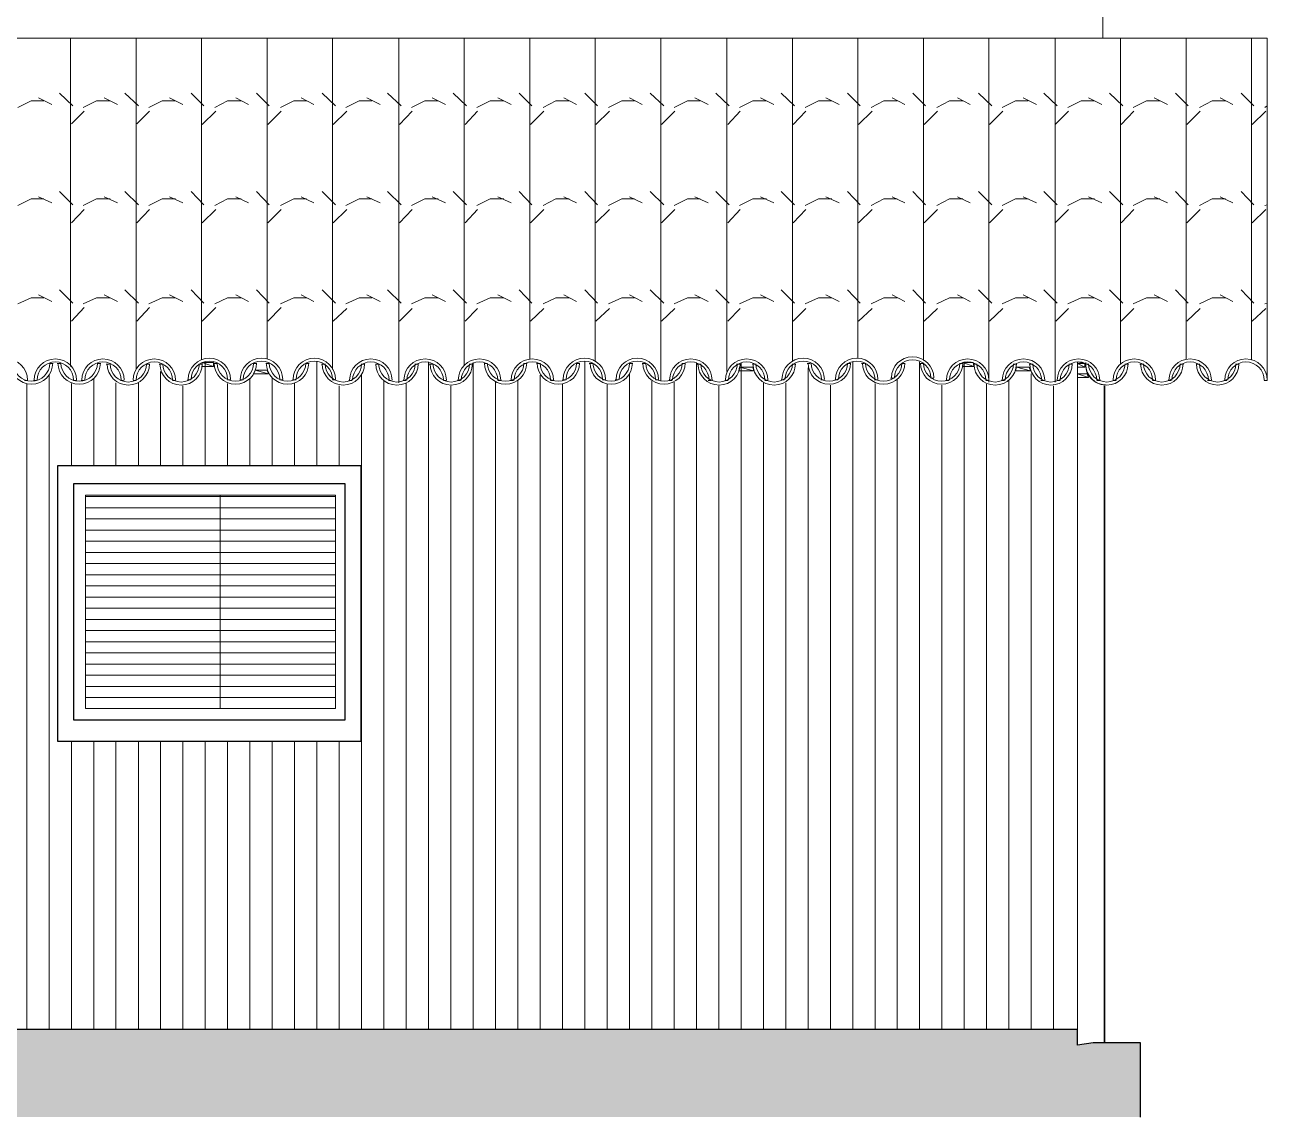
# Model space of a CAD drawing. Header units: millimetres. Extents: x 592100 to 606911, y -820208 to -812839.
# Drawn here: x 601577 to 606882, y -820208 to -815543 of the extents above; entities that cross this region are included whole.
import ezdxf

# ---------------------------------------------------------------- set-up
doc = ezdxf.new("R2010")
doc.units = ezdxf.units.MM
for name, color, linetype, lineweight in [('A-ALV-___-___-EXI', 250, 'Continuous', 25), ('A-BAS-___-___-EXI', 250, 'Continuous', 25), ('A-COB-___-___-EXI', 250, 'Continuous', 25), ('A-JAN-___-___-EXI', 250, 'Continuous', 25)]:
    doc.layers.add(name, color=color, linetype=linetype, lineweight=lineweight)

msp = doc.modelspace()

# ---------------------------------------------------------------- hatches: boundary and pattern name
at = {"layer": 'A-BAS-___-___-EXI', "true_color": 0xcb9898}
msp.add_hatch(color=253, dxfattribs=at).paths.add_polyline_path([(606284.6, -820207.5), (606341.4, -820207.5), (606341.4, -819889.9), (606138.7, -819889.9), (606072, -819899.5), (606072, -819832.7), (600657.2, -819832.7), (600345.8, -819775.5), (592241.4, -819775.5), (592241.4, -820207.5), (605317.2, -820207.5)])

# ---------------------------------------------------------------- linework, layer by layer
at = {"layer": 'A-ALV-___-___-EXI', "lineweight": 9}
for p, q in [((602347.7, -817424), (602347.7, -816982.3)), ((602824.4, -817424), (602824.4, -816979.2)), ((603301, -819832.7), (603301, -816985.5)), ((603491.7, -819832.7), (603491.7, -816985.5)), ((603968.4, -819832.7), (603968.4, -816979.2)), ((604445, -819832.7), (604445, -816985.5)), ((604635.7, -819832.7), (604635.7, -816985.5)), ((605112.3, -819832.7), (605112.3, -816982.3)), ((605398.3, -819832.7), (605398.3, -816982.3)), ((605589, -819832.7), (605589, -816982.3)), ((601680.4, -819832.7), (601680.4, -817039.5)), ((602157.1, -817424), (602157.1, -817023.7)), ((603015.1, -819832.7), (603015.1, -817039.5)), ((603777.7, -819832.7), (603777.7, -817039.5)), ((604159, -819832.7), (604159, -817033.2)), ((604921.7, -819832.7), (604921.7, -817007.8)), ((605875, -819832.7), (605875, -817033.2)), ((601585.1, -819832.7), (601585.1, -817077.7)), ((601775.8, -817424), (601775.8, -817074.5)), ((601871.1, -817424), (601871.1, -817055.4)), ((601966.4, -817424), (601966.4, -817071.3)), ((602061.8, -817424), (602061.8, -817071.3)), ((602252.4, -817424), (602252.4, -817084)), ((602443.1, -817424), (602443.1, -817074.5)), ((602538.4, -817424), (602538.4, -817052.3)), ((602633.7, -817424), (602633.7, -817052.3)), ((602729.1, -817424), (602729.1, -817074.5)), ((602919.7, -817424), (602919.7, -817084)), ((603110.4, -819832.7), (603110.4, -817065)), ((603205.7, -819832.7), (603205.7, -817074.5)), ((603396.4, -819832.7), (603396.4, -817084)), ((603587, -819832.7), (603587, -817068.1)), ((603682.4, -819832.7), (603682.4, -817061.8)), ((603873, -819832.7), (603873, -817077.7)), ((604063.7, -819832.7), (604063.7, -817077.7)), ((604254.4, -819832.7), (604254.4, -817065)), ((604349.7, -819832.7), (604349.7, -817068.1)), ((604540.3, -819832.7), (604540.3, -817084)), ((604731, -819832.7), (604731, -817071.3)), ((604826.3, -819832.7), (604826.3, -817071.3)), ((605017, -819832.7), (605017, -817080.9)), ((605207.7, -819832.7), (605207.7, -817074.5)), ((605303, -819832.7), (605303, -817055.4)), ((605493.7, -819832.7), (605493.7, -817080.9)), ((605684.3, -819832.7), (605684.3, -817077.7)), ((605779.6, -817061.8), (605779.6, -818723.7)), ((605970.3, -819832.7), (605970.3, -817084)), ((601775.8, -819832.7), (601775.8, -818603)), ((601871.1, -819832.7), (601871.1, -818603)), ((601966.4, -819832.7), (601966.4, -818603)), ((602061.8, -819832.7), (602061.8, -818603)), ((602157.1, -819832.7), (602157.1, -818603)), ((602252.4, -819832.7), (602252.4, -818603)), ((602347.7, -819832.7), (602347.7, -818603)), ((602443.1, -819832.7), (602443.1, -818603)), ((602538.4, -819832.7), (602538.4, -818603)), ((602633.7, -819832.7), (602633.7, -818603)), ((602729.1, -819832.7), (602729.1, -818603)), ((602824.4, -819832.7), (602824.4, -818603)), ((602919.7, -819832.7), (602919.7, -818603)), ((605779.6, -819832.7), (605779.6, -818720.4))]:
    msp.add_line(p, q, dxfattribs=at)
at = {"layer": 'A-ALV-___-___-EXI', "color": 18, "lineweight": 9}
msp.add_line((606186.4, -819889.9), (606186.4, -817084), dxfattribs=at)
at = {"layer": 'A-ALV-___-___-EXI', "color": 248, "lineweight": 15}
msp.add_line((606189.6, -817084), (606189.6, -819889.9), dxfattribs=at)
at = {"layer": 'A-ALV-___-___-EXI', "color": 18, "lineweight": 9, "flags": 128}
msp.add_lwpolyline([(606072, -819832.7), (606072, -816982.3)], close=True, dxfattribs=at)
at = {"layer": 'A-BAS-___-___-EXI'}
msp.add_lwpolyline([(606341.4, -820207.5), (606341.4, -819889.9), (606186.4, -819889.9), (606138.7, -819889.9), (606072, -819899.5), (606072, -819832.7), (600657.2, -819832.7), (600345.8, -819775.5), (592241.4, -819775.5), (592241.4, -820207.5)], dxfattribs=at)
at = {"layer": 'A-COB-___-___-EXI', "color": 18, "lineweight": 9}
for p, q in [((606180, -815600), (606180, -815485.7)), ((601683.6, -816988.7), (601696.3, -816988.7)), ((601728.1, -816988.7), (601715.4, -816988.7)), ((601887, -816988.7), (601899.7, -816988.7)), ((601937.8, -816991.9), (601925.1, -816991.9)), ((602093.5, -816991.9), (602106.2, -816991.9)), ((602163.4, -816991.9), (602150.7, -816991.9)), ((602322.3, -816991.9), (602335, -816991.9)), ((602395.4, -816988.7), (602382.7, -816988.7)), ((602551.1, -816988.7), (602567, -816988.7)), ((602621, -816988.7), (602608.3, -816988.7)), ((602776.7, -816988.7), (602789.4, -816988.7)), ((602856.2, -816991.9), (602843.5, -816991.9)), ((603015.1, -816991.9), (603027.8, -816991.9)), ((603088.1, -816991.9), (603075.4, -816991.9)), ((603243.9, -816991.9), (603256.6, -816991.9)), ((603316.9, -816991.9), (603304.2, -816991.9)), ((603475.8, -816991.9), (603488.5, -816991.9)), ((603552.1, -816988.7), (603539.4, -816988.7)), ((603707.8, -816988.7), (603720.5, -816988.7)), ((603777.7, -816988.7), (603761.8, -816988.7)), ((603933.4, -816988.7), (603946.1, -816988.7)), ((604000.1, -816988.7), (603987.4, -816988.7)), ((604159, -816988.7), (604171.7, -816988.7)), ((604225.8, -816988.7), (604213, -816988.7)), ((604384.6, -816988.7), (604397.4, -816988.7)), ((604460.9, -816991.9), (604448.2, -816991.9)), ((604616.6, -816991.9), (604629.3, -816991.9)), ((604699.2, -816991.9), (604686.5, -816991.9)), ((604854.9, -816991.9), (604867.7, -816991.9)), ((604931.2, -816988.7), (604918.5, -816988.7)), ((605090.1, -816988.7), (605102.8, -816988.7)), ((605163.2, -816988.7), (605150.5, -816988.7)), ((605322.1, -816988.7), (605334.8, -816988.7)), ((605414.2, -816988.7), (605398.3, -816988.7)), ((605569.9, -816988.7), (605582.6, -816988.7)), ((605643, -816991.9), (605627.1, -816991.9)), ((605798.7, -816991.9), (605811.4, -816991.9)), ((605878.2, -816991.9), (605865.4, -816991.9)), ((606037, -816991.9), (606049.8, -816991.9)), ((606103.8, -816988.7), (606072, -816982.3)), ((606116.5, -816991.9), (606103.8, -816991.9)), ((606275.4, -816991.9), (606288.1, -816991.9)), ((606351.6, -816991.9), (606338.9, -816991.9)), ((606510.5, -816991.9), (606523.2, -816991.9)), ((606593.1, -816991.9), (606580.4, -816991.9)), ((606748.8, -816991.9), (606761.6, -816991.9)), ((601575.6, -817061.8), (601588.3, -817061.8)), ((601626.4, -817061.8), (601613.7, -817061.8)), ((601785.3, -817061.8), (601798, -817061.8)), ((601829.8, -817061.8), (601817.1, -817061.8)), ((601985.5, -817061.8), (601998.2, -817061.8)), ((602052.2, -817061.8), (602039.5, -817061.8)), ((602207.9, -817061.8), (602220.6, -817061.8)), ((602284.2, -817058.6), (602271.5, -817058.6)), ((602443.1, -817058.6), (602455.8, -817058.6)), ((602509.8, -817058.6), (602497.1, -817058.6)), ((602665.5, -817058.6), (602678.2, -817058.6)), ((602735.4, -817058.6), (602719.5, -817058.6)), ((602891.1, -817058.6), (602903.8, -817058.6)), ((602973.7, -817061.8), (602961, -817061.8)), ((603129.5, -817061.8), (603142.2, -817061.8)), ((603205.7, -817061.8), (603193, -817061.8)), ((603364.6, -817061.8), (603377.3, -817061.8)), ((603437.7, -817061.8), (603425, -817061.8)), ((603596.6, -817061.8), (603609.3, -817061.8)), ((603663.3, -817061.8), (603650.6, -817061.8)), ((603822.2, -817061.8), (603834.9, -817061.8)), ((603888.9, -817058.6), (603873, -817058.6)), ((604044.6, -817058.6), (604057.3, -817058.6)), ((604111.4, -817058.6), (604098.6, -817058.6)), ((604270.2, -817058.6), (604283, -817058.6)), ((604340.2, -817061.8), (604327.4, -817061.8)), ((604495.9, -817061.8), (604508.6, -817061.8)), ((604578.5, -817061.8), (604565.8, -817061.8)), ((604737.4, -817061.8), (604750.1, -817061.8)), ((604820, -817058.6), (604807.3, -817058.6)), ((604975.7, -817058.6), (604988.4, -817058.6)), ((605048.8, -817058.6), (605036.1, -817058.6)), ((605204.5, -817058.6), (605217.2, -817058.6)), ((605287.1, -817052.3), (605274.4, -817052.3)), ((605446, -817052.3), (605458.7, -817052.3)), ((605522.3, -817061.8), (605509.5, -817061.8)), ((605681.1, -817061.8), (605693.9, -817061.8)), ((605760.6, -817061.8), (605747.9, -817061.8)), ((605916.3, -817061.8), (605929, -817061.8)), ((605998.9, -817061.8), (605986.2, -817061.8)), ((606154.6, -817061.8), (606167.3, -817061.8)), ((606237.2, -817061.8), (606224.5, -817061.8)), ((606392.9, -817061.8), (606405.7, -817061.8)), ((606472.4, -817061.8), (606459.7, -817061.8)), ((606628.1, -817061.8), (606644, -817061.8)), ((606710.7, -817061.8), (606698, -817061.8))]:
    msp.add_line(p, q, dxfattribs=at)
at = {"layer": 'A-COB-___-___-EXI', "lineweight": 9}
for p, q in [((601772.6, -817001.4), (601772.6, -815600)), ((602052.2, -817014.1), (602052.2, -815600)), ((602331.9, -816972.8), (602331.9, -815600)), ((602611.5, -816969.6), (602611.5, -815600)), ((602891.1, -817014.1), (602891.1, -815600)), ((603173.9, -817071.3), (603173.9, -815600)), ((603453.6, -816995.1), (603453.6, -815600)), ((603733.2, -816969.6), (603733.2, -815600)), ((604012.9, -816979.2), (604012.9, -815600)), ((604292.5, -817065), (604292.5, -815600)), ((604575.3, -817023.7), (604575.3, -815600)), ((604854.9, -816979.2), (604854.9, -815600)), ((605134.6, -816966.5), (605134.6, -815600)), ((605414.2, -816976), (605414.2, -815600)), ((605693.9, -817068.1), (605693.9, -815600)), ((605976.7, -817068.1), (605976.7, -815600)), ((606256.3, -816991.9), (606256.3, -815600)), ((606535.9, -816969.6), (606535.9, -815600)), ((606815.6, -816972.8), (606815.6, -815600)), ((601635.9, -815854.3), (601693.1, -815882.9)), ((601782.1, -815889.2), (601724.9, -815835.2)), ((601915.6, -815854.3), (601972.8, -815882.9)), ((602061.8, -815889.2), (602004.6, -815835.2)), ((602195.2, -815854.3), (602252.4, -815882.9)), ((602341.4, -815889.2), (602287.4, -815835.2)), ((602478, -815854.3), (602532, -815882.9)), ((602621, -815889.2), (602567, -815835.2)), ((602757.7, -815854.3), (602811.7, -815882.9)), ((602903.8, -815889.2), (602846.6, -815835.2)), ((603037.3, -815854.3), (603094.5, -815882.9)), ((603183.5, -815889.2), (603126.3, -815835.2)), ((603316.9, -815854.3), (603374.1, -815882.9)), ((603463.1, -815889.2), (603405.9, -815835.2)), ((603596.6, -815854.3), (603653.8, -815882.9)), ((603742.7, -815889.2), (603688.7, -815835.2)), ((603879.4, -815854.3), (603933.4, -815882.9)), ((604022.4, -815889.2), (603968.4, -815835.2)), ((604159, -815854.3), (604213, -815882.9)), ((604305.2, -815889.2), (604248, -815835.2)), ((604438.7, -815854.3), (604495.9, -815882.9)), ((604584.8, -815889.2), (604527.6, -815835.2)), ((604718.3, -815854.3), (604775.5, -815882.9)), ((604864.5, -815889.2), (604807.3, -815835.2)), ((604997.9, -815854.3), (605055.1, -815882.9)), ((605144.1, -815889.2), (605090.1, -815835.2)), ((605280.8, -815854.3), (605334.8, -815882.9)), ((605423.7, -815889.2), (605369.7, -815835.2)), ((605560.4, -815854.3), (605614.4, -815882.9)), ((605706.6, -815889.2), (605649.4, -815835.2)), ((605840, -815854.3), (605897.2, -815882.9)), ((605986.2, -815889.2), (605929, -815835.2)), ((606119.7, -815854.3), (606176.9, -815882.9)), ((606265.8, -815889.2), (606208.6, -815835.2)), ((606399.3, -815854.3), (606456.5, -815882.9)), ((606545.5, -815889.2), (606491.5, -815835.2)), ((606682.1, -815854.3), (606736.1, -815882.9)), ((606825.1, -815889.2), (606771.1, -815835.2)), ((601775.8, -815965.5), (601829.8, -815911.5)), ((602055.4, -815965.5), (602109.4, -815911.5)), ((602335, -815968.7), (602392.2, -815911.5)), ((602614.7, -815968.7), (602671.9, -815911.5)), ((602894.3, -815968.7), (602951.5, -815911.5)), ((603177.1, -815968.7), (603231.1, -815911.5)), ((603456.8, -815968.7), (603510.8, -815911.5)), ((603736.4, -815968.7), (603793.6, -815911.5)), ((604016, -815968.7), (604073.2, -815911.5)), ((604295.7, -815968.7), (604352.9, -815911.5)), ((604578.5, -815968.7), (604632.5, -815911.5)), ((604858.1, -815968.7), (604912.1, -815911.5)), ((605137.8, -815968.7), (605195, -815911.5)), ((605417.4, -815968.7), (605474.6, -815911.5)), ((605697, -815968.7), (605754.2, -815911.5)), ((605976.7, -815968.7), (606033.9, -815911.5)), ((606259.5, -815968.7), (606313.5, -815911.5)), ((606539.1, -815968.7), (606596.3, -815911.5)), ((606818.8, -815968.7), (606876, -815911.5)), ((606872.8, -815895.6), (606882.3, -815889.2)), ((601635.9, -816276.9), (601693.1, -816302.3)), ((601782.1, -816311.8), (601724.9, -816254.7)), ((601915.6, -816276.9), (601972.8, -816302.3)), ((602061.8, -816311.8), (602004.6, -816254.7)), ((602195.2, -816276.9), (602252.4, -816302.3)), ((602341.4, -816311.8), (602287.4, -816254.7)), ((602478, -816276.9), (602532, -816302.3)), ((602621, -816311.8), (602567, -816254.7)), ((602757.7, -816276.9), (602811.7, -816302.3)), ((602903.8, -816311.8), (602846.6, -816254.7)), ((603037.3, -816276.9), (603094.5, -816302.3)), ((603183.5, -816311.8), (603126.3, -816254.7)), ((603316.9, -816276.9), (603374.1, -816302.3)), ((603463.1, -816311.8), (603405.9, -816254.7)), ((603596.6, -816276.9), (603653.8, -816302.3)), ((603742.7, -816311.8), (603688.7, -816254.7)), ((603879.4, -816276.9), (603933.4, -816302.3)), ((604022.4, -816311.8), (603968.4, -816254.7)), ((604159, -816276.9), (604213, -816302.3)), ((604305.2, -816311.8), (604248, -816254.7)), ((604438.7, -816276.9), (604495.9, -816302.3)), ((604584.8, -816311.8), (604527.6, -816254.7)), ((604718.3, -816276.9), (604775.5, -816302.3)), ((604864.5, -816311.8), (604807.3, -816254.7)), ((604997.9, -816276.9), (605055.1, -816302.3)), ((605144.1, -816311.8), (605090.1, -816254.7)), ((605280.8, -816276.9), (605334.8, -816302.3)), ((605423.7, -816311.8), (605369.7, -816254.7)), ((605560.4, -816276.9), (605614.4, -816302.3)), ((605706.6, -816311.8), (605649.4, -816254.7)), ((605840, -816276.9), (605897.2, -816302.3)), ((605986.2, -816311.8), (605929, -816254.7)), ((606119.7, -816276.9), (606176.9, -816302.3)), ((606265.8, -816311.8), (606208.6, -816254.7)), ((606399.3, -816276.9), (606456.5, -816302.3)), ((606545.5, -816311.8), (606491.5, -816254.7)), ((606682.1, -816276.9), (606736.1, -816302.3)), ((606825.1, -816311.8), (606771.1, -816254.7)), ((601775.8, -816388.1), (601829.8, -816330.9)), ((602055.4, -816388.1), (602109.4, -816330.9)), ((602335, -816388.1), (602392.2, -816330.9)), ((602614.7, -816388.1), (602671.9, -816330.9)), ((602894.3, -816388.1), (602951.5, -816330.9)), ((603177.1, -816388.1), (603231.1, -816330.9)), ((603456.8, -816388.1), (603510.8, -816330.9)), ((603736.4, -816388.1), (603793.6, -816330.9)), ((604016, -816388.1), (604073.2, -816330.9)), ((604295.7, -816388.1), (604352.9, -816330.9)), ((604578.5, -816388.1), (604632.5, -816330.9)), ((604858.1, -816388.1), (604912.1, -816330.9)), ((605137.8, -816388.1), (605195, -816330.9)), ((605417.4, -816388.1), (605474.6, -816330.9)), ((605697, -816388.1), (605754.2, -816330.9)), ((605976.7, -816388.1), (606033.9, -816330.9)), ((606259.5, -816388.1), (606313.5, -816330.9)), ((606539.1, -816388.1), (606596.3, -816330.9)), ((606818.8, -816388.1), (606876, -816330.9)), ((606872.8, -816315), (606882.3, -816311.8)), ((601782.1, -816731.3), (601724.9, -816674.1)), ((602061.8, -816731.3), (602004.6, -816674.1)), ((602341.4, -816731.3), (602287.4, -816674.1)), ((602621, -816731.3), (602567, -816674.1)), ((602903.8, -816731.3), (602846.6, -816674.1)), ((603183.5, -816731.3), (603126.3, -816674.1)), ((603463.1, -816731.3), (603405.9, -816674.1)), ((603742.7, -816731.3), (603688.7, -816674.1)), ((604022.4, -816731.3), (603968.4, -816674.1)), ((604305.2, -816731.3), (604248, -816674.1)), ((604584.8, -816731.3), (604527.6, -816674.1)), ((604864.5, -816731.3), (604807.3, -816674.1)), ((605144.1, -816731.3), (605090.1, -816674.1)), ((605423.7, -816731.3), (605369.7, -816674.1)), ((605706.6, -816731.3), (605649.4, -816674.1)), ((605986.2, -816731.3), (605929, -816674.1)), ((606265.8, -816731.3), (606208.6, -816674.1)), ((606545.5, -816731.3), (606491.5, -816674.1)), ((606825.1, -816731.3), (606771.1, -816674.1)), ((601635.9, -816696.4), (601693.1, -816724.9)), ((601915.6, -816696.4), (601972.8, -816724.9)), ((602195.2, -816696.4), (602252.4, -816724.9)), ((602478, -816696.4), (602532, -816724.9)), ((602757.7, -816696.4), (602811.7, -816724.9)), ((603037.3, -816696.4), (603094.5, -816724.9)), ((603316.9, -816696.4), (603374.1, -816724.9)), ((603596.6, -816696.4), (603653.8, -816724.9)), ((603879.4, -816696.4), (603933.4, -816724.9)), ((604159, -816696.4), (604213, -816724.9)), ((604438.7, -816696.4), (604495.9, -816724.9)), ((604718.3, -816696.4), (604775.5, -816724.9)), ((604997.9, -816696.4), (605055.1, -816724.9)), ((605280.8, -816696.4), (605334.8, -816724.9)), ((605560.4, -816696.4), (605614.4, -816724.9)), ((605840, -816696.4), (605897.2, -816724.9)), ((606119.7, -816696.4), (606176.9, -816724.9)), ((606399.3, -816696.4), (606456.5, -816724.9)), ((606682.1, -816696.4), (606736.1, -816724.9)), ((601775.8, -816807.6), (601829.8, -816750.4)), ((602055.4, -816807.6), (602109.4, -816750.4)), ((602335, -816807.6), (602392.2, -816750.4)), ((602614.7, -816807.6), (602671.9, -816750.4)), ((602894.3, -816807.6), (602951.5, -816753.5)), ((603177.1, -816807.6), (603231.1, -816753.5)), ((603456.8, -816807.6), (603510.8, -816753.5)), ((603736.4, -816807.6), (603793.6, -816753.5)), ((604016, -816807.6), (604073.2, -816753.5)), ((604295.7, -816807.6), (604352.9, -816753.5)), ((604578.5, -816807.6), (604632.5, -816753.5)), ((604858.1, -816807.6), (604912.1, -816753.5)), ((605137.8, -816807.6), (605195, -816753.5)), ((605417.4, -816807.6), (605474.6, -816753.5)), ((605697, -816807.6), (605754.2, -816753.5)), ((605979.8, -816807.6), (606033.9, -816753.5)), ((606259.5, -816807.6), (606313.5, -816753.5)), ((606539.1, -816807.6), (606596.3, -816753.5)), ((606818.8, -816807.6), (606876, -816753.5)), ((606872.8, -816734.5), (606882.3, -816731.3))]:
    msp.add_line(p, q, dxfattribs=at)
at = {"layer": 'A-COB-___-___-EXI', "color": 18, "lineweight": 9, "flags": 128}
msp.add_lwpolyline([(592779.7, -815600), (592779.7, -815485.7), (606180, -815485.7), (606180, -815600), (592779.7, -815600), (592779.7, -815485.7)], dxfattribs=at)
at = {"layer": 'A-COB-___-___-EXI', "color": 248, "lineweight": 15, "flags": 128}
msp.add_lwpolyline([(592106, -817061.8), (592106, -815600), (606882.3, -815600), (606882.3, -817061.8), (606869.6, -817061.8)], dxfattribs=at)
at = {"layer": 'A-COB-___-___-EXI', "lineweight": 9, "flags": 128}
for points in [[(601547, -815895.6), (601604.2, -815867), (601658.2, -815867)], [(601826.6, -815895.6), (601883.8, -815867), (601941, -815867)], [(602106.2, -815895.6), (602163.4, -815867), (602220.6, -815867)], [(602389.1, -815895.6), (602443.1, -815867), (602500.3, -815867)], [(602668.7, -815895.6), (602725.9, -815867), (602779.9, -815867)], [(602948.3, -815895.6), (603005.5, -815867), (603059.5, -815867)], [(603228, -815895.6), (603285.2, -815867), (603342.4, -815867)], [(603507.6, -815895.6), (603564.8, -815867), (603622, -815867)], [(603790.4, -815895.6), (603844.4, -815867), (603901.6, -815867)], [(604070.1, -815895.6), (604127.2, -815867), (604181.3, -815867)], [(604349.7, -815895.6), (604406.9, -815867), (604460.9, -815867)], [(604629.3, -815895.6), (604686.5, -815867), (604743.7, -815867)], [(604909, -815895.6), (604966.2, -815867), (605023.4, -815867)], [(605191.8, -815895.6), (605245.8, -815867), (605303, -815867)], [(605471.4, -815895.6), (605525.4, -815867), (605582.6, -815867)], [(605751, -815895.6), (605808.2, -815867), (605862.3, -815867)], [(606030.7, -815895.6), (606087.9, -815867), (606145.1, -815867)], [(606310.3, -815895.6), (606367.5, -815867), (606424.7, -815867)], [(606593.1, -815895.6), (606647.2, -815867), (606704.4, -815867)], [(601547, -816315), (601604.2, -816286.4), (601658.2, -816286.4)], [(601826.6, -816315), (601883.8, -816286.4), (601941, -816286.4)], [(602106.2, -816315), (602163.4, -816286.4), (602220.6, -816286.4)], [(602389.1, -816315), (602443.1, -816286.4), (602500.3, -816286.4)], [(602668.7, -816315), (602725.9, -816286.4), (602779.9, -816286.4)], [(602948.3, -816315), (603005.5, -816286.4), (603059.5, -816286.4)], [(603228, -816315), (603285.2, -816286.4), (603342.4, -816286.4)], [(603507.6, -816315), (603564.8, -816286.4), (603622, -816286.4)], [(603790.4, -816315), (603844.4, -816286.4), (603901.6, -816286.4)], [(604070.1, -816315), (604127.2, -816286.4), (604181.3, -816286.4)], [(604349.7, -816315), (604406.9, -816286.4), (604460.9, -816286.4)], [(604629.3, -816315), (604686.5, -816286.4), (604743.7, -816286.4)], [(604909, -816315), (604966.2, -816286.4), (605023.4, -816286.4)], [(605191.8, -816315), (605245.8, -816286.4), (605303, -816286.4)], [(605471.4, -816315), (605525.4, -816286.4), (605582.6, -816286.4)], [(605751, -816315), (605808.2, -816286.4), (605862.3, -816286.4)], [(606030.7, -816315), (606087.9, -816286.4), (606145.1, -816286.4)], [(606310.3, -816315), (606367.5, -816286.4), (606424.7, -816286.4)], [(606593.1, -816315), (606647.2, -816286.4), (606704.4, -816286.4)], [(601547, -816734.5), (601604.2, -816709.1), (601658.2, -816709.1)], [(601826.6, -816734.5), (601883.8, -816709.1), (601941, -816709.1)], [(602106.2, -816734.5), (602163.4, -816709.1), (602220.6, -816709.1)], [(602389.1, -816734.5), (602443.1, -816709.1), (602500.3, -816709.1)], [(602668.7, -816734.5), (602725.9, -816709.1), (602779.9, -816709.1)], [(602948.3, -816734.5), (603005.5, -816709.1), (603059.5, -816709.1)], [(603228, -816734.5), (603285.2, -816709.1), (603342.4, -816709.1)], [(603507.6, -816734.5), (603564.8, -816709.1), (603622, -816709.1)], [(603790.4, -816734.5), (603844.4, -816709.1), (603901.6, -816709.1)], [(604070.1, -816734.5), (604127.2, -816709.1), (604181.3, -816709.1)], [(604349.7, -816734.5), (604406.9, -816709.1), (604460.9, -816709.1)], [(604629.3, -816734.5), (604686.5, -816709.1), (604743.7, -816709.1)], [(604909, -816734.5), (604966.2, -816709.1), (605023.4, -816709.1)], [(605191.8, -816734.5), (605245.8, -816709.1), (605303, -816709.1)], [(605471.4, -816734.5), (605525.4, -816709.1), (605582.6, -816709.1)], [(605751, -816734.5), (605808.2, -816709.1), (605862.3, -816709.1)], [(606030.7, -816734.5), (606087.9, -816709.1), (606145.1, -816709.1)], [(606310.3, -816734.5), (606367.5, -816709.1), (606424.7, -816709.1)], [(606593.1, -816734.5), (606647.2, -816709.1), (606704.4, -816709.1)]]:
    msp.add_lwpolyline(points, dxfattribs=at)
at = {"layer": 'A-COB-___-___-EXI', "color": 41, "lineweight": 9, "flags": 128}
for points in [[(602382.7, -816985.5), (602335, -816985.5), (602382.7, -817001.4)], [(602335, -816985.5), (602382.7, -817001.4), (602335, -817001.4)], [(605627.1, -816985.5), (605582.6, -816985.5), (605630.3, -817001.4)], [(605582.6, -816985.5), (605630.3, -817001.4), (605582.6, -817001.4)], [(602560.6, -817017.3), (602617.8, -817033.2), (602554.3, -817033.2)], [(602611.5, -817017.3), (602560.6, -817017.3), (602617.8, -817033.2)], [(604629.3, -817004.6), (604689.7, -817020.5), (604626.1, -817020.5)], [(604626.1, -817020.5), (604689.7, -817020.5), (604626.1, -817020.5), (604689.7, -817020.5)], [(604686.5, -817004.6), (604629.3, -817004.6), (604689.7, -817020.5)], [(605811.4, -817004.6), (605871.8, -817020.5), (605808.2, -817020.5)], [(605808.2, -817020.5), (605871.8, -817020.5), (605808.2, -817020.5), (605871.8, -817020.5)], [(605865.4, -817004.6), (605811.4, -817004.6), (605871.8, -817020.5)]]:
    msp.add_lwpolyline(points, close=True, dxfattribs=at)
at = {"layer": 'A-COB-___-___-EXI', "color": 24, "lineweight": 9, "flags": 128}
for points in [[(606103.8, -816988.7), (606072, -816988.7), (606103.8, -817004.6)], [(606072, -816988.7), (606103.8, -817004.6), (606072, -817004.6)], [(606113.3, -817033.2), (606072, -817033.2), (606119.7, -817049.1)], [(606072, -817033.2), (606119.7, -817049.1), (606072, -817049.1)]]:
    msp.add_lwpolyline(points, close=True, dxfattribs=at)
at = {"layer": 'A-COB-___-___-EXI', "color": 18, "lineweight": 9}
for points in [[(601588.3, -817060.2), (601588.3, -817010.2), (601547.7, -816969.6), (601497.7, -816969.6), (601447.7, -816969.6), (601407.1, -817010.2), (601407.1, -817060.2)], [(601515.2, -816987.1), (601515.2, -817037.1), (601555.8, -817077.7), (601605.8, -817077.7), (601655.8, -817077.7), (601696.3, -817037.1), (601696.3, -816987.1)], [(601527.9, -816987.1), (601527.9, -817030.1), (601562.7, -817065), (601605.8, -817065), (601648.8, -817065), (601683.6, -817030.1), (601683.6, -816987.1)], [(601798, -817060.2), (601798, -817010.2), (601757.5, -816969.6), (601707.4, -816969.6), (601657.4, -816969.6), (601616.9, -817010.2), (601616.9, -817060.2)], [(601785.3, -817060.2), (601785.3, -817017.2), (601750.4, -816982.3), (601707.4, -816982.3), (601664.4, -816982.3), (601629.6, -817017.2), (601629.6, -817060.2)], [(601718.6, -816987.1), (601718.6, -817037.1), (601759.1, -817077.7), (601809.1, -817077.7), (601859.1, -817077.7), (601899.7, -817037.1), (601899.7, -816987.1)], [(601731.3, -816987.1), (601731.3, -817030.1), (601766.1, -817065), (601809.1, -817065), (601852.1, -817065), (601887, -817030.1), (601887, -816987.1)], [(602001.4, -817060.2), (602001.4, -817010.2), (601960.8, -816969.6), (601910.8, -816969.6), (601860.8, -816969.6), (601820.2, -817010.2), (601820.2, -817060.2)], [(601988.7, -817060.2), (601988.7, -817017.2), (601953.8, -816982.3), (601910.8, -816982.3), (601867.8, -816982.3), (601833, -817017.2), (601833, -817060.2)], [(601928.3, -816990.3), (601928.3, -817040.3), (601968.9, -817080.9), (602018.9, -817080.9), (602068.9, -817080.9), (602109.4, -817040.3), (602109.4, -816990.3)], [(601941, -816990.3), (601941, -817033.3), (601975.8, -817068.1), (602018.9, -817068.1), (602061.9, -817068.1), (602096.7, -817033.3), (602096.7, -816990.3)], [(602220.6, -817060.2), (602220.6, -817010.2), (602180.1, -816969.6), (602130.1, -816969.6), (602080, -816969.6), (602039.5, -817010.2), (602039.5, -817060.2)], [(602207.9, -817060.2), (602207.9, -817017.2), (602173.1, -816982.3), (602130.1, -816982.3), (602087.1, -816982.3), (602052.2, -817017.2), (602052.2, -817060.2)], [(602153.9, -816990.3), (602153.9, -817040.3), (602194.4, -817080.9), (602244.5, -817080.9), (602294.5, -817080.9), (602335, -817040.3), (602335, -816990.3)], [(602166.6, -816990.3), (602166.6, -817033.3), (602201.5, -817068.1), (602244.5, -817068.1), (602287.5, -817068.1), (602322.3, -817033.3), (602322.3, -816990.3)], [(602455.8, -817057), (602455.8, -817007), (602415.2, -816966.5), (602365.2, -816966.5), (602315.2, -816966.5), (602274.7, -817007), (602274.7, -817057)], [(602443.1, -817057), (602443.1, -817014), (602408.2, -816979.2), (602365.2, -816979.2), (602322.2, -816979.2), (602287.4, -817014), (602287.4, -817057)], [(602385.9, -816987.1), (602385.9, -817037.1), (602426.4, -817077.7), (602476.4, -817077.7), (602526.5, -817077.7), (602567, -817037.1), (602567, -816987.1)], [(602398.6, -816987.1), (602398.6, -817030.1), (602433.4, -817065), (602476.4, -817065), (602519.4, -817065), (602554.3, -817030.1), (602554.3, -816987.1)], [(602678.2, -817057), (602678.2, -817007), (602637.7, -816966.5), (602587.7, -816966.5), (602537.6, -816966.5), (602497.1, -817007), (602497.1, -817057)], [(602665.5, -817057), (602665.5, -817014), (602630.6, -816979.2), (602587.7, -816979.2), (602544.7, -816979.2), (602509.8, -817014), (602509.8, -817057)], [(602608.3, -816987.1), (602608.3, -817037.1), (602648.9, -817077.7), (602698.9, -817077.7), (602748.9, -817077.7), (602789.4, -817037.1), (602789.4, -816987.1)], [(602621, -816987.1), (602621, -817030.1), (602655.9, -817065), (602698.9, -817065), (602741.9, -817065), (602776.7, -817030.1), (602776.7, -816987.1)], [(602903.8, -817057), (602903.8, -817007), (602863.3, -816966.5), (602813.3, -816966.5), (602763.3, -816966.5), (602722.7, -817007), (602722.7, -817057)], [(602891.1, -817057), (602891.1, -817014), (602856.3, -816979.2), (602813.3, -816979.2), (602770.3, -816979.2), (602735.4, -817014), (602735.4, -817057)], [(602846.6, -816990.3), (602846.6, -817040.3), (602887.2, -817080.9), (602937.2, -817080.9), (602987.2, -817080.9), (603027.8, -817040.3), (603027.8, -816990.3)], [(602859.3, -816990.3), (602859.3, -817033.3), (602894.2, -817068.1), (602937.2, -817068.1), (602980.2, -817068.1), (603015.1, -817033.3), (603015.1, -816990.3)], [(603145.3, -817060.2), (603145.3, -817010.2), (603104.8, -816969.6), (603054.8, -816969.6), (603004.8, -816969.6), (602964.2, -817010.2), (602964.2, -817060.2)], [(603132.6, -817060.2), (603132.6, -817017.2), (603097.8, -816982.3), (603054.8, -816982.3), (603011.8, -816982.3), (602976.9, -817017.2), (602976.9, -817060.2)], [(603075.4, -816990.3), (603075.4, -817040.3), (603116, -817080.9), (603166, -817080.9), (603216, -817080.9), (603256.6, -817040.3), (603256.6, -816990.3)], [(603088.1, -816990.3), (603088.1, -817033.3), (603123, -817068.1), (603166, -817068.1), (603209, -817068.1), (603243.9, -817033.3), (603243.9, -816990.3)], [(603377.3, -817060.2), (603377.3, -817010.2), (603336.8, -816969.6), (603286.8, -816969.6), (603236.7, -816969.6), (603196.2, -817010.2), (603196.2, -817060.2)], [(603364.6, -817060.2), (603364.6, -817017.2), (603329.7, -816982.3), (603286.8, -816982.3), (603243.7, -816982.3), (603208.9, -817017.2), (603208.9, -817060.2)], [(603307.4, -816990.3), (603307.4, -817040.3), (603347.9, -817080.9), (603398, -817080.9), (603448, -817080.9), (603488.5, -817040.3), (603488.5, -816990.3)], [(603320.1, -816990.3), (603320.1, -817033.3), (603355, -817068.1), (603398, -817068.1), (603441, -817068.1), (603475.8, -817033.3), (603475.8, -816990.3)], [(603609.3, -817060.2), (603609.3, -817010.2), (603568.7, -816969.6), (603518.7, -816969.6), (603468.7, -816969.6), (603428.2, -817010.2), (603428.2, -817060.2)], [(603596.6, -817060.2), (603596.6, -817017.2), (603561.7, -816982.3), (603518.7, -816982.3), (603475.7, -816982.3), (603440.9, -817017.2), (603440.9, -817060.2)], [(603539.4, -816987.1), (603539.4, -817037.1), (603579.9, -817077.7), (603629.9, -817077.7), (603680, -817077.7), (603720.5, -817037.1), (603720.5, -816987.1)], [(603552.1, -816987.1), (603552.1, -817030.1), (603587, -817065), (603629.9, -817065), (603672.9, -817065), (603707.8, -817030.1), (603707.8, -816987.1)], [(603834.9, -817060.2), (603834.9, -817010.2), (603794.4, -816969.6), (603744.3, -816969.6), (603694.3, -816969.6), (603653.8, -817010.2), (603653.8, -817060.2)], [(603822.2, -817060.2), (603822.2, -817017.2), (603787.3, -816982.3), (603744.3, -816982.3), (603701.3, -816982.3), (603666.5, -817017.2), (603666.5, -817060.2)], [(603765, -816987.1), (603765, -817037.1), (603805.5, -817077.7), (603855.6, -817077.7), (603905.6, -817077.7), (603946.1, -817037.1), (603946.1, -816987.1)], [(603777.7, -816987.1), (603777.7, -817030.1), (603812.6, -817065), (603855.6, -817065), (603898.6, -817065), (603933.4, -817030.1), (603933.4, -816987.1)], [(604057.3, -817057), (604057.3, -817007), (604016.8, -816966.5), (603966.8, -816966.5), (603916.8, -816966.5), (603876.2, -817007), (603876.2, -817057)], [(604044.6, -817057), (604044.6, -817014), (604009.8, -816979.2), (603966.8, -816979.2), (603923.8, -816979.2), (603888.9, -817014), (603888.9, -817057)], [(603990.6, -816987.1), (603990.6, -817037.1), (604031.1, -817077.7), (604081.2, -817077.7), (604131.2, -817077.7), (604171.7, -817037.1), (604171.7, -816987.1)], [(604003.3, -816987.1), (604003.3, -817030.1), (604038.2, -817065), (604081.2, -817065), (604124.2, -817065), (604159, -817030.1), (604159, -816987.1)], [(604283, -817057), (604283, -817007), (604242.4, -816966.5), (604192.4, -816966.5), (604142.4, -816966.5), (604101.8, -817007), (604101.8, -817057)], [(604270.2, -817057), (604270.2, -817014), (604235.4, -816979.2), (604192.4, -816979.2), (604149.4, -816979.2), (604114.5, -817014), (604114.5, -817057)], [(604216.2, -816987.1), (604216.2, -817037.1), (604256.8, -817077.7), (604306.8, -817077.7), (604356.8, -817077.7), (604397.4, -817037.1), (604397.4, -816987.1)], [(604228.9, -816987.1), (604228.9, -817030.1), (604263.8, -817065), (604306.8, -817065), (604349.8, -817065), (604384.6, -817030.1), (604384.6, -816987.1)], [(604511.7, -817060.2), (604511.7, -817010.2), (604471.2, -816969.6), (604421.2, -816969.6), (604371.2, -816969.6), (604330.6, -817010.2), (604330.6, -817060.2)], [(604499, -817060.2), (604499, -817017.2), (604464.2, -816982.3), (604421.2, -816982.3), (604378.2, -816982.3), (604343.3, -817017.2), (604343.3, -817060.2)], [(604451.4, -816990.3), (604451.4, -817040.3), (604491.9, -817080.9), (604541.9, -817080.9), (604592, -817080.9), (604632.5, -817040.3), (604632.5, -816990.3)], [(604464.1, -816990.3), (604464.1, -817033.3), (604498.9, -817068.1), (604541.9, -817068.1), (604584.9, -817068.1), (604619.8, -817033.3), (604619.8, -816990.3)], [(604750.1, -817060.2), (604750.1, -817010.2), (604709.5, -816969.6), (604659.5, -816969.6), (604609.5, -816969.6), (604568.9, -817010.2), (604568.9, -817060.2)], [(604737.4, -817060.2), (604737.4, -817017.2), (604702.5, -816982.3), (604659.5, -816982.3), (604616.5, -816982.3), (604581.7, -817017.2), (604581.7, -817060.2)], [(604686.5, -816990.3), (604686.5, -817040.3), (604727.1, -817080.9), (604777.1, -817080.9), (604827.1, -817080.9), (604867.7, -817040.3), (604867.7, -816990.3)], [(604699.2, -816990.3), (604699.2, -817033.3), (604734.1, -817068.1), (604777.1, -817068.1), (604820.1, -817068.1), (604854.9, -817033.3), (604854.9, -816990.3)], [(604991.6, -817057), (604991.6, -817007), (604951, -816966.5), (604901, -816966.5), (604851, -816966.5), (604810.5, -817007), (604810.5, -817057)], [(604978.9, -817057), (604978.9, -817014), (604944, -816979.2), (604901, -816979.2), (604858, -816979.2), (604823.2, -817014), (604823.2, -817057)], [(604921.7, -816987.1), (604921.7, -817037.1), (604962.2, -817077.7), (605012.2, -817077.7), (605062.3, -817077.7), (605102.8, -817037.1), (605102.8, -816987.1)], [(604934.4, -816987.1), (604934.4, -817030.1), (604969.3, -817065), (605012.2, -817065), (605055.2, -817065), (605090.1, -817030.1), (605090.1, -816987.1)], [(605220.4, -817057), (605220.4, -817007), (605179.8, -816966.5), (605129.8, -816966.5), (605079.8, -816966.5), (605039.2, -817007), (605039.2, -817057)], [(605207.7, -817057), (605207.7, -817014), (605172.8, -816979.2), (605129.8, -816979.2), (605086.8, -816979.2), (605052, -817014), (605052, -817057)], [(605153.6, -816987.1), (605153.6, -817037.1), (605194.2, -817077.7), (605244.2, -817077.7), (605294.2, -817077.7), (605334.8, -817037.1), (605334.8, -816987.1)], [(605166.4, -816987.1), (605166.4, -817030.1), (605201.2, -817065), (605244.2, -817065), (605287.2, -817065), (605322.1, -817030.1), (605322.1, -816987.1)], [(605458.7, -817050.7), (605458.7, -817000.6), (605418.2, -816960.1), (605368.1, -816960.1), (605318.1, -816960.1), (605277.6, -817000.6), (605277.6, -817050.7)], [(605446, -817050.7), (605446, -817007.7), (605411.1, -816972.8), (605368.1, -816972.8), (605325.1, -816972.8), (605290.3, -817007.7), (605290.3, -817050.7)], [(605401.5, -816987.1), (605401.5, -817037.1), (605442, -817077.7), (605492.1, -817077.7), (605542.1, -817077.7), (605582.6, -817037.1), (605582.6, -816987.1)], [(605414.2, -816987.1), (605414.2, -817030.1), (605449.1, -817065), (605492.1, -817065), (605535.1, -817065), (605569.9, -817030.1), (605569.9, -816987.1)], [(605693.9, -817060.2), (605693.9, -817010.2), (605653.3, -816969.6), (605603.3, -816969.6), (605553.3, -816969.6), (605512.7, -817010.2), (605512.7, -817060.2)], [(605681.1, -817060.2), (605681.1, -817017.2), (605646.3, -816982.3), (605603.3, -816982.3), (605560.3, -816982.3), (605525.4, -817017.2), (605525.4, -817060.2)], [(605630.3, -816990.3), (605630.3, -817040.3), (605670.8, -817080.9), (605720.9, -817080.9), (605770.9, -817080.9), (605811.4, -817040.3), (605811.4, -816990.3)], [(605643, -816990.3), (605643, -817033.3), (605677.9, -817068.1), (605720.9, -817068.1), (605763.9, -817068.1), (605798.7, -817033.3), (605798.7, -816990.3)], [(605932.2, -817060.2), (605932.2, -817010.2), (605891.6, -816969.6), (605841.6, -816969.6), (605791.6, -816969.6), (605751, -817010.2), (605751, -817060.2)], [(605919.5, -817060.2), (605919.5, -817017.2), (605884.6, -816982.3), (605841.6, -816982.3), (605798.6, -816982.3), (605763.8, -817017.2), (605763.8, -817060.2)], [(605868.6, -816990.3), (605868.6, -817040.3), (605909.2, -817080.9), (605959.2, -817080.9), (606009.2, -817080.9), (606049.8, -817040.3), (606049.8, -816990.3)], [(605881.3, -816990.3), (605881.3, -817033.3), (605916.2, -817068.1), (605959.2, -817068.1), (606002.2, -817068.1), (606037, -817033.3), (606037, -816990.3)], [(606167.3, -817060.2), (606167.3, -817010.2), (606126.8, -816969.6), (606076.8, -816969.6), (606026.7, -816969.6), (605986.2, -817010.2), (605986.2, -817060.2)], [(606154.6, -817060.2), (606154.6, -817017.2), (606119.8, -816982.3), (606076.8, -816982.3), (606033.8, -816982.3), (605998.9, -817017.2), (605998.9, -817060.2)], [(606107.4, -816984.8), (606105, -817008.9), (606112.7, -817033), (606128.8, -817051.2), (606144.8, -817069.5), (606167.8, -817080.2), (606192, -817080.8)], [(606107, -816990.3), (606107, -817040.3), (606147.5, -817080.9), (606197.5, -817080.9), (606247.5, -817080.9), (606288.1, -817040.3), (606288.1, -816990.3)], [(606119.7, -816990.3), (606119.7, -817033.3), (606154.5, -817068.1), (606197.5, -817068.1), (606240.5, -817068.1), (606275.4, -817033.3), (606275.4, -816990.3)], [(606405.7, -817060.2), (606405.7, -817010.2), (606365.1, -816969.6), (606315.1, -816969.6), (606265.1, -816969.6), (606224.5, -817010.2), (606224.5, -817060.2)], [(606392.9, -817060.2), (606392.9, -817017.2), (606358.1, -816982.3), (606315.1, -816982.3), (606272.1, -816982.3), (606237.2, -817017.2), (606237.2, -817060.2)], [(606342.1, -816990.3), (606342.1, -817040.3), (606382.6, -817080.9), (606432.7, -817080.9), (606482.7, -817080.9), (606523.2, -817040.3), (606523.2, -816990.3)], [(606354.8, -816990.3), (606354.8, -817033.3), (606389.7, -817068.1), (606432.7, -817068.1), (606475.7, -817068.1), (606510.5, -817033.3), (606510.5, -816990.3)], [(606644, -817060.2), (606644, -817010.2), (606603.4, -816969.6), (606553.4, -816969.6), (606503.4, -816969.6), (606462.9, -817010.2), (606462.9, -817060.2)], [(606631.3, -817060.2), (606631.3, -817017.2), (606596.4, -816982.3), (606553.4, -816982.3), (606510.4, -816982.3), (606475.6, -817017.2), (606475.6, -817060.2)], [(606580.4, -816990.3), (606580.4, -817040.3), (606621, -817080.9), (606671, -817080.9), (606721, -817080.9), (606761.6, -817040.3), (606761.6, -816990.3)], [(606593.1, -816990.3), (606593.1, -817033.3), (606628, -817068.1), (606671, -817068.1), (606714, -817068.1), (606748.8, -817033.3), (606748.8, -816990.3)], [(606882.3, -817060.2), (606882.3, -817010.2), (606841.8, -816969.6), (606791.7, -816969.6), (606741.7, -816969.6), (606701.2, -817010.2), (606701.2, -817060.2)], [(606869.6, -817060.2), (606869.6, -817017.2), (606834.7, -816982.3), (606791.7, -816982.3), (606748.7, -816982.3), (606713.9, -817017.2), (606713.9, -817060.2)]]:
    msp.add_open_spline(points, degree=3, knots=[0, 0, 0, 0, 1, 1, 1, 2, 2, 2, 2], dxfattribs=at)
at = {"layer": 'A-JAN-___-___-EXI', "color": 253, "lineweight": 9}
for p, q in [((601836.1, -817557.5), (602903.8, -817557.5)), ((601836.1, -817605.2), (602903.8, -817605.2)), ((601836.1, -817652.8), (602903.8, -817652.8)), ((601836.1, -817700.5), (602903.8, -817700.5)), ((601836.1, -817748.2), (602903.8, -817748.2)), ((601836.1, -817795.8), (602903.8, -817795.8)), ((601836.1, -817843.5), (602903.8, -817843.5)), ((601836.1, -817891.2), (602903.8, -817891.2)), ((601836.1, -817938.8), (602903.8, -817938.8)), ((601836.1, -817986.5), (602903.8, -817986.5)), ((601836.1, -818034.2), (602903.8, -818034.2)), ((601836.1, -818081.8), (602903.8, -818081.8)), ((601836.1, -818129.5), (602903.8, -818129.5)), ((601836.1, -818177.2), (602903.8, -818177.2)), ((601836.1, -818224.8), (602903.8, -818224.8)), ((601836.1, -818272.5), (602903.8, -818272.5)), ((601836.1, -818320.2), (602903.8, -818320.2)), ((601836.1, -818367.8), (602903.8, -818367.8)), ((601836.1, -818415.5), (602903.8, -818415.5))]:
    msp.add_line(p, q, dxfattribs=at)
at = {"layer": 'A-JAN-___-___-EXI', "color": 248, "lineweight": 15}
msp.add_line((602411.3, -818463.1), (602411.3, -817551.1), dxfattribs=at)
at = {"layer": 'A-JAN-___-___-EXI', "color": 38, "lineweight": 25, "flags": 128}
for points in [[(601718.6, -817424), (603011.9, -817424), (603011.9, -818603), (601718.6, -818603)], [(601785.3, -818510.8), (602945.1, -818510.8), (602945.1, -817503.5), (601785.3, -817503.5)]]:
    msp.add_lwpolyline(points, close=True, dxfattribs=at)
at = {"layer": 'A-JAN-___-___-EXI', "color": 18, "lineweight": 9, "flags": 128}
msp.add_lwpolyline([(601836.1, -818463.1), (602903.8, -818463.1), (602903.8, -817551.1), (601836.1, -817551.1)], close=True, dxfattribs=at)

doc.saveas('drawing.dxf')
